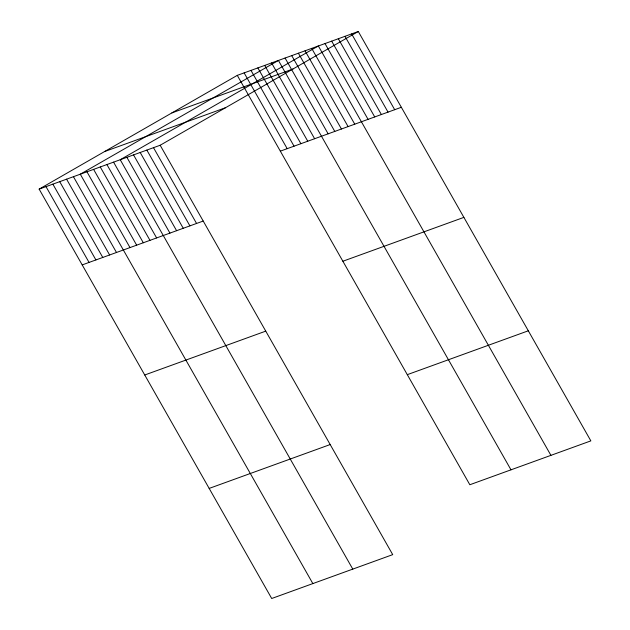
<?xml version="1.0" encoding="UTF-8"?>
<svg xmlns="http://www.w3.org/2000/svg" width="630" height="630" viewBox="0 0 630 630"><rect width="100%" height="100%" fill="white"/><g stroke="black" fill="none" stroke-linecap="round" stroke-linejoin="round"><path stroke-width="0.94" d="M39.147 189.118L160.162 145.254L392.718 554.636L271.711 598.5L39.147 189.118L237.282 75.364L358.289 31.5L590.853 440.882L469.838 484.746L237.282 75.364M160.162 145.254L358.289 31.5M171.895 112.904L292.911 69.04M104.533 151.578L225.54 107.714M280.334 151.153L401.349 107.289M82.207 264.907L203.214 221.051M342.87 261.237L463.885 217.374M144.743 374.992L265.75 331.136M407.303 374.661L528.318 330.797M209.176 488.415L330.183 444.552M351.635 33.91L394.695 109.707M344.98 36.327L388.033 112.116M338.326 38.737L381.378 114.526M331.671 41.147L374.724 116.944M325.009 43.565L368.07 119.353M550.919 455.356L318.355 45.974L120.228 159.729L352.784 569.11M311.7 48.384L354.761 124.181M305.046 50.802L348.099 126.591M298.392 53.211L341.444 129.008M291.737 55.621L334.79 131.418M285.075 58.039L328.135 133.828M510.985 469.83L278.421 60.449L80.293 174.203L312.85 583.585M271.569 62.937L314.622 138.726M264.71 65.418L307.763 141.214M257.851 67.906L300.904 143.695M250.992 70.395L294.052 146.184M244.133 72.875L287.193 148.672M153.507 147.672L196.56 223.461M146.845 150.082L189.906 225.871M140.191 152.491L183.251 228.288M133.536 154.909L176.597 230.698M126.882 157.319L169.935 233.108M113.573 162.146L156.626 237.935M106.911 164.556L149.971 240.345M100.257 166.966L143.317 242.763M93.602 169.383L136.663 245.172M86.948 171.793L130.001 247.582M73.434 176.691L116.487 252.48M66.575 179.18L109.636 254.969M59.716 181.661L102.777 257.457M52.865 184.149L95.917 259.938M46.006 186.63L89.058 262.426"/></g></svg>
